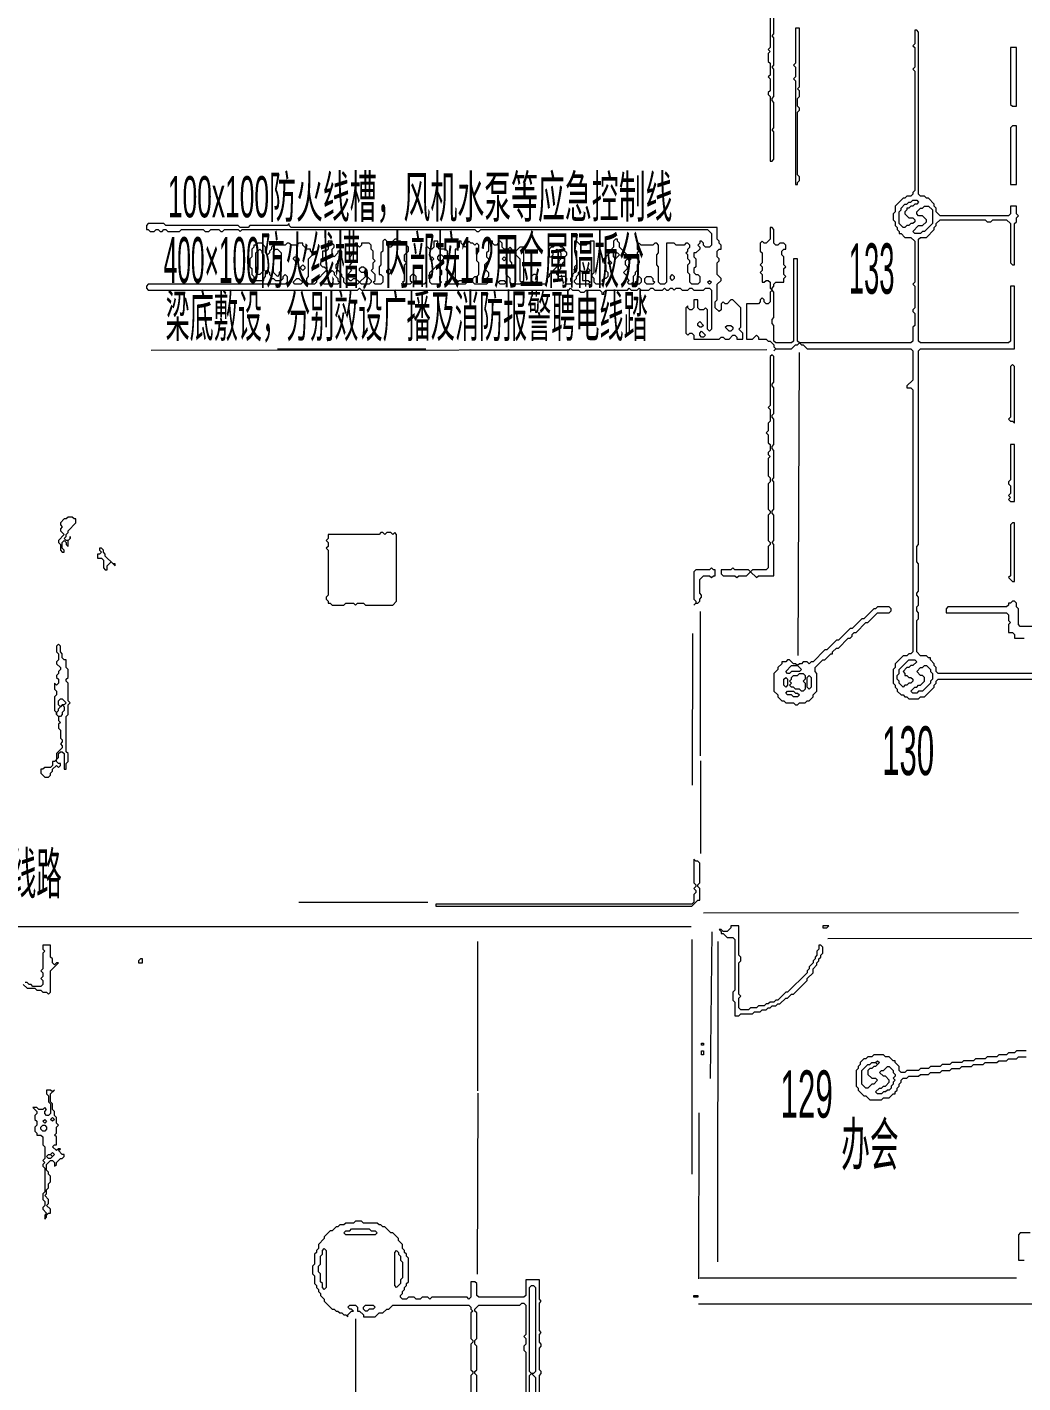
# Model space of a CAD drawing. Extents: x 20 to 3943, y 20 to 2783.
# Drawn here: x 2031 to 2540, y 959 to 1652 of the extents above; entities that cross this region are included whole.
import ezdxf

# ---------------------------------------------------------------- set-up
doc = ezdxf.new("R2010")
doc.units = 0
for name, color, linetype, lineweight in [('OCR_TEXT', 6, 'Continuous', 0), ('TEXT_FALLBACK_OUTLINE', 2, 'Continuous', 0), ('TRACE_CURVE', 6, 'Continuous', 0), ('TRACE_STRAIGHT', 5, 'Continuous', 0), ('TRACE_TEXT_SYMBOL', 6, 'Continuous', 0)]:
    doc.layers.add(name, color=color, linetype=linetype, lineweight=lineweight)
doc.styles.add('wqy-unicode', font='wqy-unicode.lff')

msp = doc.modelspace()

# ---------------------------------------------------------------- linework, layer by layer
at = {"layer": 'TEXT_FALLBACK_OUTLINE', "color": 2}
for points in [[(2488, 1545), (2491, 1545), (2495, 1549), (2495, 1550), (2496, 1551), (2496, 1552), (2498, 1554), (2521, 1554), (2522, 1553), (2524, 1553), (2525, 1554), (2532, 1554), (2534, 1552), (2534, 1532), (2535, 1531), (2536, 1531), (2536, 1552), (2537, 1553), (2537, 1555), (2538, 1556), (2537, 1557), (2537, 1561), (2534, 1561), (2534, 1557), (2533, 1556), (2498, 1556), (2496, 1558), (2496, 1560), (2495, 1561), (2495, 1562), (2492, 1565), (2491, 1565), (2490, 1566), (2488, 1566), (2487, 1567), (2487, 1650), (2486, 1651), (2485, 1651), (2485, 1644), (2484, 1643), (2485, 1642), (2485, 1632), (2484, 1631), (2485, 1630), (2485, 1569), (2484, 1568), (2484, 1567), (2483, 1566), (2481, 1566), (2480, 1565), (2479, 1565), (2475, 1561), (2475, 1558), (2474, 1557), (2474, 1554), (2475, 1553), (2475, 1551), (2476, 1550), (2476, 1549), (2477, 1548), (2477, 1547), (2478, 1547), (2480, 1545), (2483, 1545)], [(2483, 1545), (2485, 1543), (2485, 1522), (2484, 1521), (2485, 1520), (2485, 1509), (2484, 1508), (2484, 1507), (2485, 1506), (2485, 1500), (2484, 1499), (2484, 1492), (2483, 1491), (2426, 1491), (2425, 1492), (2425, 1534), (2423, 1534), (2423, 1492), (2422, 1491), (2414, 1491), (2413, 1492), (2413, 1500), (2412, 1501), (2412, 1503), (2413, 1504), (2413, 1517), (2412, 1518), (2412, 1519), (2413, 1520), (2413, 1521), (2414, 1522), (2418, 1522), (2418, 1524), (2419, 1525), (2418, 1526), (2418, 1529), (2419, 1530), (2418, 1531), (2418, 1535), (2417, 1536), (2417, 1538), (2418, 1539), (2419, 1539), (2419, 1541), (2418, 1542), (2416, 1542), (2415, 1541), (2414, 1541), (2413, 1542), (2413, 1549), (2412, 1550), (2411, 1550), (2411, 1544), (2409, 1542), (2408, 1542), (2407, 1543), (2406, 1542), (2406, 1538), (2407, 1537), (2407, 1532), (2406, 1531), (2407, 1530), (2407, 1528), (2406, 1527)], [(2708, 1322), (2497, 1322), (2496, 1323), (2496, 1325), (2495, 1326), (2495, 1327), (2493, 1329), (2493, 1330), (2492, 1330), (2491, 1331), (2488, 1331), (2486, 1333), (2486, 1349), (2487, 1350), (2487, 1353), (2486, 1354), (2486, 1356), (2487, 1357), (2487, 1361), (2486, 1362), (2486, 1363), (2487, 1364), (2487, 1378), (2486, 1379), (2486, 1387), (2487, 1388), (2487, 1487), (2488, 1488), (2536, 1488), (2536, 1520), (2534, 1520), (2534, 1492), (2533, 1491), (2488, 1491), (2487, 1492), (2487, 1544), (2488, 1545)], [(2406, 1527), (2407, 1526), (2407, 1522), (2408, 1522), (2409, 1523), (2410, 1523), (2411, 1522), (2411, 1519), (2412, 1518), (2411, 1517), (2411, 1512), (2410, 1511), (2409, 1511), (2408, 1512), (2408, 1513), (2407, 1514), (2406, 1513), (2406, 1512), (2405, 1511), (2399, 1511), (2399, 1493), (2402, 1493), (2404, 1495), (2405, 1494), (2405, 1493), (2409, 1493), (2410, 1492), (2411, 1492), (2413, 1490), (2413, 1489), (2414, 1488), (2413, 1487), (2414, 1488), (2422, 1488), (2424, 1490), (2425, 1490), (2426, 1491), (2427, 1490), (2428, 1490), (2430, 1488), (2483, 1488), (2484, 1487), (2484, 1472), (2481, 1469), (2481, 1468), (2483, 1468), (2484, 1467), (2484, 1333), (2483, 1332), (2482, 1332), (2481, 1331), (2479, 1331), (2475, 1327), (2475, 1325), (2474, 1324), (2474, 1317), (2475, 1316), (2475, 1315), (2476, 1314), (2476, 1313), (2478, 1311), (2479, 1311), (2480, 1310), (2481, 1310)], [(2481, 1310), (2482, 1309), (2487, 1309), (2488, 1310), (2490, 1310), (2495, 1315), (2495, 1316), (2496, 1317), (2496, 1318), (2497, 1319), (2651, 1319)]]:
    msp.add_lwpolyline(points, dxfattribs=at)
for points in [[(2483, 1563), (2484, 1564), (2486, 1564), (2487, 1563), (2486, 1562), (2485, 1562), (2484, 1561), (2483, 1561), (2482, 1560), (2481, 1560), (2481, 1559), (2480, 1558), (2480, 1557), (2482, 1555), (2484, 1555), (2485, 1554), (2485, 1553), (2484, 1552), (2483, 1552), (2482, 1551), (2481, 1551), (2480, 1550), (2479, 1550), (2477, 1552), (2477, 1558), (2478, 1559), (2478, 1560), (2480, 1562), (2481, 1562), (2482, 1563)], [(2489, 1560), (2490, 1561), (2492, 1561), (2494, 1559), (2494, 1552), (2490, 1548), (2489, 1548), (2488, 1547), (2485, 1547), (2484, 1548), (2487, 1551), (2489, 1551), (2491, 1553), (2491, 1554), (2489, 1556), (2487, 1556), (2486, 1557), (2486, 1558), (2488, 1560)], [(2482, 1329), (2485, 1329), (2486, 1328), (2484, 1326), (2483, 1326), (2482, 1325), (2481, 1325), (2479, 1323), (2480, 1322), (2480, 1321), (2481, 1321), (2482, 1320), (2483, 1320), (2484, 1319), (2484, 1318), (2483, 1317), (2482, 1317), (2481, 1316), (2480, 1316), (2479, 1315), (2477, 1317), (2477, 1318), (2476, 1319), (2476, 1321), (2477, 1322), (2477, 1324)], [(2489, 1325), (2490, 1326), (2491, 1326), (2493, 1324), (2493, 1323), (2494, 1322), (2494, 1319), (2493, 1318), (2493, 1317), (2489, 1313), (2487, 1313), (2486, 1312), (2484, 1312), (2483, 1313), (2485, 1315), (2486, 1315), (2487, 1316), (2488, 1316), (2490, 1318), (2490, 1320), (2489, 1321), (2488, 1321), (2486, 1323), (2488, 1325)]]:
    msp.add_lwpolyline(points, close=True, dxfattribs=at)
at = {"layer": 'TRACE_CURVE', "color": 6}
msp.add_lwpolyline([(2411, 1661), (2411, 1642), (2410, 1641), (2411, 1640), (2410, 1639), (2410, 1635), (2411, 1634), (2411, 1628), (2410, 1627), (2411, 1626), (2411, 1620), (2410, 1619), (2410, 1618), (2411, 1617), (2411, 1584), (2412, 1584), (2413, 1585), (2413, 1599), (2412, 1600), (2413, 1601), (2413, 1614), (2412, 1615), (2412, 1616), (2413, 1617), (2413, 1631), (2412, 1632), (2413, 1633), (2413, 1647), (2412, 1648), (2413, 1649), (2413, 1663)], dxfattribs=at)
at = {"layer": 'TRACE_STRAIGHT', "color": 5}
for p, q in [((2094.37, 1487.39), (2409.38, 1487.64)), ((2159, 1488), (2235, 1488)), ((2425.32, 1331.12), (2426.02, 1486.12)), ((2375.41, 1279.87), (2375.48, 1353.63)), ((2371.36, 1264.87), (2371.43, 1342.38)), ((2375.34, 1277.38), (2375.49, 1229.87)), ((2170, 1205), (2236, 1205)), ((2376.88, 1199.68), (2538.13, 1199.79)), ((1795.63, 1192.67), (2370.63, 1192.68)), ((2371, 1186), (2371, 1066)), ((2380.58, 1114.86), (2381.45, 1189.88)), ((2440.62, 1186.53), (2548.13, 1186.63)), ((2261.49, 1108.63), (2261.54, 1184.88)), ((2384.34, 1021.12), (2384.52, 1184.88)), ((2261.38, 1014.87), (2261.72, 1107.38)), ((2374.5, 1012.37), (2374.69, 1097.38)), ((2375, 1013), (2537, 1013)), ((2374.37, 999.65), (2663.13, 999.69)), ((2199, 992), (2199, 899))]:
    msp.add_line(p, q, dxfattribs=at)
at = {"layer": 'TRACE_TEXT_SYMBOL', "color": 6}
for points in [[(2424, 1652), (2424, 1634), (2423, 1633), (2424, 1632), (2424, 1627), (2423, 1626), (2424, 1625), (2424, 1572), (2425, 1572), (2425, 1573), (2426, 1574), (2426, 1576), (2425, 1577), (2425, 1609), (2426, 1610), (2426, 1611), (2425, 1612), (2425, 1616), (2426, 1617), (2426, 1620), (2425, 1621), (2426, 1622), (2426, 1652)], [(2534, 1642), (2534, 1613), (2535, 1612), (2537, 1612), (2537, 1642)], [(2535, 1602), (2534, 1601), (2534, 1572), (2537, 1572), (2537, 1602)], [(2150, 1539), (2151, 1538), (2151, 1537), (2152, 1536), (2152, 1528), (2150, 1526), (2149, 1526), (2148, 1527), (2148, 1537)], [(2157, 1538), (2158, 1539), (2159, 1539), (2161, 1537), (2161, 1528), (2160, 1527), (2160, 1526), (2159, 1525), (2157, 1527)], [(2167, 1534), (2168, 1535), (2169, 1535), (2170, 1534), (2170, 1533), (2169, 1532)], [(2237, 1534), (2238, 1535), (2239, 1534), (2238, 1533)], [(2241, 1535), (2242, 1536), (2243, 1536), (2244, 1535), (2244, 1534), (2243, 1533), (2242, 1533), (2241, 1534)], [(2274, 1534), (2275, 1535), (2276, 1534), (2275, 1533)], [(2328, 1532), (2329, 1533), (2330, 1532), (2329, 1531)], [(2331, 1537), (2332, 1538), (2334, 1536), (2332, 1534), (2331, 1535)], [(2171, 1530), (2172, 1531), (2173, 1530), (2173, 1529), (2172, 1528), (2171, 1529)], [(2187, 1528), (2188, 1527), (2188, 1526), (2190, 1524), (2190, 1523), (2191, 1522), (2190, 1521), (2183, 1521), (2182, 1522), (2185, 1525), (2185, 1526)], [(2201, 1529), (2202, 1530), (2203, 1530), (2204, 1529), (2204, 1528), (2203, 1527), (2202, 1527), (2201, 1528)], [(2215, 1528), (2216, 1529), (2217, 1528), (2217, 1527), (2216, 1526), (2215, 1527)], [(2240, 1530), (2241, 1530), (2243, 1528), (2243, 1526), (2242, 1525), (2242, 1523), (2243, 1522), (2242, 1521), (2238, 1521), (2237, 1522), (2237, 1527)], [(2313, 1527), (2314, 1528), (2315, 1527), (2315, 1523), (2318, 1523), (2319, 1522), (2318, 1521), (2312, 1521), (2311, 1522), (2311, 1523), (2312, 1524), (2312, 1525), (2313, 1526)], [(2317, 1528), (2318, 1529), (2319, 1528), (2318, 1527)], [(2360, 1525), (2361, 1526), (2362, 1525), (2362, 1524), (2361, 1523), (2360, 1524)], [(2169, 1524), (2170, 1524), (2172, 1522), (2171, 1521), (2168, 1521), (2167, 1522)], [(2204, 1525), (2205, 1525), (2207, 1523), (2207, 1522), (2206, 1521), (2202, 1521), (2201, 1522)], [(2251, 1522), (2252, 1523), (2255, 1523), (2256, 1522), (2255, 1521), (2252, 1521)], [(2272, 1522), (2273, 1523), (2275, 1523), (2276, 1522), (2275, 1521), (2273, 1521)], [(2343, 1524), (2344, 1525), (2345, 1524), (2345, 1522), (2344, 1521), (2343, 1521), (2342, 1522), (2343, 1523)], [(2347, 1524), (2348, 1525), (2350, 1525), (2351, 1524), (2351, 1523), (2352, 1522), (2351, 1521), (2348, 1521), (2347, 1522)], [(2379, 1522), (2380, 1523), (2381, 1522), (2380, 1521)], [(2374, 1501), (2375, 1502), (2377, 1500), (2376, 1499), (2375, 1499), (2374, 1500)], [(2388, 1499), (2389, 1500), (2391, 1500), (2392, 1499), (2392, 1498), (2391, 1497), (2390, 1497)], [(2375, 1496), (2376, 1497), (2378, 1495), (2377, 1494), (2376, 1494), (2375, 1495)], [(2535, 1480), (2534, 1479), (2534, 1453), (2533, 1452), (2534, 1451), (2535, 1451), (2536, 1450), (2536, 1479)], [(2534, 1439), (2534, 1421), (2533, 1420), (2533, 1419), (2534, 1418), (2534, 1414), (2533, 1413), (2534, 1412), (2533, 1411), (2534, 1410), (2536, 1410), (2536, 1439)], [(2052, 1402), (2051, 1401), (2050, 1401), (2048, 1399), (2048, 1398), (2049, 1397), (2048, 1396), (2048, 1395), (2050, 1393), (2047, 1390), (2047, 1389), (2048, 1388), (2048, 1385), (2049, 1384), (2050, 1384), (2050, 1385), (2049, 1386), (2049, 1389), (2050, 1390), (2051, 1389), (2051, 1388), (2052, 1387), (2052, 1390), (2053, 1391), (2053, 1392), (2053, 1391), (2052, 1390), (2051, 1390), (2050, 1391), (2051, 1392), (2051, 1393), (2052, 1394), (2052, 1395), (2056, 1399), (2056, 1401), (2055, 1401), (2054, 1402)], [(2212, 1394), (2211, 1393), (2185, 1393), (2185, 1391), (2184, 1390), (2185, 1389), (2185, 1387), (2184, 1386), (2185, 1385), (2185, 1362), (2184, 1361), (2184, 1360), (2185, 1359), (2185, 1358), (2186, 1358), (2187, 1357), (2193, 1357), (2194, 1358), (2198, 1358), (2199, 1357), (2200, 1358), (2203, 1358), (2204, 1357), (2218, 1357), (2220, 1359), (2220, 1393), (2219, 1394), (2218, 1393), (2217, 1394), (2215, 1394), (2214, 1393), (2213, 1394)], [(2535, 1399), (2534, 1398), (2534, 1372), (2533, 1371), (2535, 1369), (2536, 1369), (2536, 1399)], [(2068, 1386), (2068, 1385), (2069, 1384), (2068, 1383), (2067, 1383), (2067, 1381), (2069, 1381), (2070, 1380), (2070, 1376), (2071, 1375), (2072, 1375), (2072, 1377), (2074, 1379), (2076, 1377), (2076, 1378), (2075, 1378), (2071, 1382), (2071, 1383), (2070, 1384), (2070, 1385), (2069, 1386)], [(2381, 1376), (2380, 1375), (2373, 1375), (2372, 1374), (2372, 1360), (2373, 1359), (2373, 1358), (2372, 1357), (2373, 1358), (2374, 1358), (2375, 1359), (2375, 1360), (2376, 1361), (2376, 1362), (2375, 1363), (2375, 1370), (2377, 1372), (2380, 1372), (2381, 1371), (2382, 1372), (2383, 1372), (2383, 1375), (2382, 1375)], [(2422, 1326), (2425, 1326), (2427, 1324), (2426, 1323), (2422, 1323), (2421, 1322), (2420, 1322), (2419, 1323)], [(2418, 1319), (2419, 1320), (2420, 1319), (2420, 1316), (2419, 1315), (2418, 1316)], [(2425, 1321), (2426, 1322), (2428, 1322), (2429, 1321), (2429, 1319), (2428, 1318), (2429, 1317), (2429, 1314), (2428, 1313), (2427, 1313), (2426, 1314), (2424, 1314), (2423, 1315), (2422, 1315), (2421, 1316), (2422, 1317), (2421, 1318), (2422, 1319), (2422, 1320), (2423, 1321)], [(2430, 1320), (2431, 1321), (2432, 1320), (2432, 1315), (2431, 1314), (2430, 1315)], [(2419, 1312), (2420, 1313), (2423, 1313), (2424, 1312), (2425, 1312), (2426, 1311), (2425, 1310), (2423, 1310), (2422, 1311), (2420, 1311)], [(2049, 1306), (2050, 1305), (2050, 1303), (2049, 1302), (2049, 1301), (2048, 1300), (2047, 1300), (2046, 1301), (2046, 1302), (2047, 1303), (2047, 1304)], [(2047, 1308), (2048, 1309), (2049, 1309), (2051, 1307), (2050, 1306), (2049, 1306), (2048, 1305), (2047, 1306)], [(2372, 1227), (2372, 1215), (2373, 1214), (2373, 1213), (2372, 1212), (2373, 1211), (2373, 1210), (2372, 1209), (2372, 1205), (2371, 1204), (2240, 1204), (2240, 1203), (2371, 1203), (2374, 1206), (2375, 1206), (2375, 1212), (2374, 1213), (2374, 1214), (2375, 1215), (2375, 1225), (2374, 1226), (2373, 1226)], [(2438, 1193), (2438, 1192), (2440, 1192), (2441, 1193)], [(2089, 1176), (2088, 1175), (2088, 1174), (2090, 1174), (2090, 1176)], [(2376, 1133), (2377, 1133), (2377, 1132), (2376, 1132)], [(2376, 1129), (2377, 1129), (2377, 1127), (2376, 1127)], [(2465, 1123), (2466, 1124), (2467, 1123), (2466, 1122)], [(2462, 1122), (2463, 1123), (2465, 1123), (2466, 1122), (2465, 1121), (2464, 1121), (2463, 1120), (2462, 1120), (2461, 1119), (2461, 1117), (2463, 1115), (2465, 1115), (2466, 1114), (2464, 1112), (2463, 1112), (2461, 1110), (2460, 1110), (2458, 1112), (2458, 1119), (2461, 1122)], [(2471, 1121), (2472, 1121), (2474, 1119), (2474, 1118), (2475, 1117), (2475, 1116), (2474, 1115), (2475, 1114), (2474, 1113), (2474, 1112), (2473, 1111), (2473, 1110), (2472, 1109), (2471, 1109), (2470, 1108), (2469, 1108), (2468, 1107), (2466, 1107), (2465, 1108), (2467, 1110), (2468, 1110), (2469, 1111), (2470, 1111), (2472, 1113), (2472, 1114), (2470, 1116), (2469, 1116), (2467, 1118), (2468, 1119), (2469, 1119)], [(2038, 1090), (2039, 1091), (2040, 1091), (2041, 1090), (2041, 1089), (2040, 1088), (2039, 1088), (2038, 1089)], [(2039, 1093), (2040, 1094), (2041, 1093), (2040, 1092)], [(2043, 1094), (2044, 1095), (2045, 1094), (2044, 1093)], [(2041, 1075), (2042, 1076), (2043, 1076), (2044, 1075), (2043, 1074), (2042, 1074)], [(2043, 1076), (2044, 1077), (2045, 1076), (2044, 1075)], [(2196, 1037), (2197, 1038), (2206, 1038), (2207, 1037), (2209, 1037), (2210, 1036), (2209, 1035), (2194, 1035), (2193, 1036), (2194, 1037)], [(2182, 1027), (2183, 1028), (2184, 1027), (2184, 1008), (2183, 1007), (2182, 1008), (2182, 1010), (2181, 1011), (2181, 1015), (2180, 1016), (2180, 1019), (2181, 1020), (2181, 1024), (2182, 1025)], [(2219, 1026), (2220, 1027), (2221, 1026), (2221, 1025), (2222, 1024), (2222, 1022), (2223, 1021), (2223, 1013), (2222, 1012), (2222, 1010), (2220, 1008), (2219, 1009)], [(2288, 1008), (2289, 1009), (2290, 1009), (2291, 1008), (2291, 965), (2290, 964), (2289, 964), (2288, 965)], [(2203, 998), (2204, 999), (2208, 999), (2209, 998), (2208, 997), (2206, 997), (2205, 996), (2204, 996), (2203, 997)], [(2372, 1004), (2374, 1004), (2374, 1003), (2372, 1003)]]:
    msp.add_lwpolyline(points, close=True, dxfattribs=at)
for points in [[(2093, 1552), (2092, 1551), (2092, 1549), (2093, 1549), (2094, 1548), (2096, 1548), (2097, 1549), (2098, 1549), (2099, 1548), (2100, 1548), (2101, 1549), (2102, 1549), (2103, 1548), (2109, 1548), (2110, 1549), (2121, 1549), (2122, 1548), (2124, 1548), (2125, 1549), (2129, 1549), (2130, 1548), (2131, 1548), (2132, 1549), (2139, 1549), (2140, 1548), (2141, 1549), (2260, 1549), (2261, 1548), (2262, 1548), (2263, 1549), (2379, 1549), (2381, 1547), (2381, 1541), (2380, 1540), (2378, 1540), (2377, 1541), (2377, 1542), (2376, 1543), (2375, 1543), (2375, 1542), (2374, 1541), (2375, 1540), (2375, 1539), (2373, 1537), (2372, 1537), (2372, 1535), (2373, 1534), (2373, 1530), (2372, 1529), (2372, 1527), (2373, 1526), (2374, 1526), (2375, 1525), (2375, 1522), (2374, 1521), (2371, 1521), (2370, 1522), (2370, 1526), (2369, 1527), (2369, 1531), (2370, 1532), (2370, 1533), (2369, 1534), (2369, 1536)], [(2389, 1511), (2388, 1511), (2387, 1512), (2386, 1511), (2386, 1508), (2385, 1507), (2383, 1509), (2383, 1512), (2384, 1513), (2384, 1521), (2386, 1523), (2386, 1524), (2384, 1526), (2384, 1532), (2385, 1533), (2385, 1534), (2384, 1535), (2384, 1538), (2385, 1539), (2386, 1539), (2386, 1541), (2385, 1542), (2385, 1543), (2384, 1544), (2384, 1550), (2166, 1550), (2165, 1551), (2165, 1552), (2164, 1551), (2145, 1551), (2144, 1550), (2140, 1550), (2139, 1551), (2102, 1551), (2101, 1552), (2093, 1552)], [(2157, 1541), (2156, 1540), (2156, 1539), (2155, 1538), (2155, 1537), (2154, 1536), (2153, 1537), (2153, 1540), (2151, 1542), (2149, 1542), (2148, 1541), (2147, 1541), (2147, 1540), (2146, 1539), (2146, 1535), (2145, 1534), (2145, 1530), (2146, 1529), (2146, 1526), (2147, 1525), (2147, 1524), (2148, 1523), (2152, 1523), (2152, 1524), (2153, 1525), (2153, 1527), (2154, 1528), (2155, 1527), (2155, 1526), (2156, 1525), (2156, 1524), (2157, 1524), (2158, 1523), (2161, 1523), (2162, 1524), (2162, 1525), (2163, 1526), (2164, 1525), (2164, 1522), (2163, 1521), (2093, 1521), (2092, 1520), (2092, 1519), (2093, 1518), (2200, 1518), (2201, 1519), (2202, 1518), (2308, 1518), (2309, 1519), (2310, 1518), (2313, 1518), (2314, 1517), (2316, 1517), (2317, 1518), (2324, 1518), (2325, 1517), (2325, 1516), (2326, 1516), (2326, 1517), (2327, 1518), (2338, 1518), (2339, 1519), (2340, 1518), (2343, 1518)], [(2196, 1531), (2196, 1529), (2197, 1528), (2195, 1526), (2195, 1524), (2196, 1523), (2197, 1523), (2198, 1524), (2199, 1524), (2201, 1522), (2200, 1521), (2194, 1521), (2193, 1522), (2193, 1524), (2192, 1525), (2192, 1526), (2189, 1529), (2189, 1531), (2190, 1532), (2190, 1533), (2192, 1535), (2192, 1538), (2190, 1538), (2190, 1537), (2188, 1535), (2187, 1536), (2187, 1539), (2188, 1540), (2188, 1541), (2187, 1542), (2187, 1543), (2185, 1543), (2185, 1539), (2184, 1538), (2182, 1538), (2182, 1533), (2181, 1532), (2181, 1531), (2182, 1530), (2183, 1530), (2184, 1529), (2184, 1528), (2179, 1523), (2179, 1522), (2178, 1521), (2175, 1521), (2174, 1522), (2174, 1524), (2175, 1525), (2175, 1534), (2177, 1536), (2177, 1537), (2176, 1538), (2176, 1539), (2174, 1539), (2172, 1541), (2172, 1542), (2170, 1542), (2169, 1541), (2166, 1541), (2165, 1542), (2164, 1542), (2163, 1541), (2157, 1541)], [(2228, 1526), (2227, 1525), (2227, 1523), (2228, 1522), (2227, 1521), (2224, 1521), (2223, 1522), (2224, 1523), (2224, 1531), (2225, 1532), (2224, 1533), (2224, 1536), (2226, 1538), (2226, 1540), (2225, 1541), (2224, 1541), (2222, 1543), (2221, 1543), (2220, 1544), (2219, 1544), (2218, 1543), (2218, 1541), (2217, 1540), (2216, 1540), (2215, 1541), (2215, 1543), (2214, 1544), (2213, 1543), (2213, 1538), (2212, 1537), (2212, 1531), (2211, 1530), (2211, 1526), (2212, 1526), (2213, 1525), (2213, 1522), (2212, 1521), (2209, 1521), (2208, 1522), (2209, 1523), (2209, 1526), (2207, 1528), (2208, 1529), (2208, 1532), (2209, 1533), (2208, 1534), (2208, 1538), (2207, 1539), (2207, 1541), (2206, 1542), (2202, 1542), (2202, 1541), (2201, 1540), (2200, 1541), (2200, 1542), (2199, 1542), (2198, 1541), (2198, 1538), (2197, 1537), (2197, 1536), (2196, 1535), (2196, 1533), (2197, 1532), (2196, 1531)], [(2265, 1531), (2265, 1528), (2266, 1528), (2267, 1527), (2267, 1525), (2266, 1524), (2266, 1523), (2267, 1522), (2266, 1521), (2260, 1521), (2259, 1522), (2259, 1524), (2260, 1525), (2261, 1525), (2262, 1526), (2262, 1532), (2261, 1533), (2261, 1537), (2262, 1538), (2262, 1541), (2261, 1542), (2260, 1541), (2259, 1542), (2258, 1542), (2257, 1543), (2256, 1542), (2256, 1541), (2255, 1540), (2253, 1542), (2253, 1543), (2252, 1543), (2252, 1540), (2251, 1539), (2250, 1539), (2250, 1536), (2251, 1535), (2250, 1534), (2250, 1524), (2251, 1523), (2251, 1522), (2250, 1521), (2246, 1521), (2245, 1522), (2246, 1523), (2246, 1538), (2245, 1539), (2242, 1539), (2241, 1540), (2242, 1541), (2241, 1542), (2241, 1543), (2239, 1543), (2239, 1540), (2238, 1539), (2237, 1539), (2236, 1540), (2235, 1540), (2235, 1522), (2234, 1521), (2231, 1521), (2230, 1522), (2230, 1525), (2229, 1526), (2228, 1526)], [(2304, 1537), (2304, 1534), (2303, 1533), (2303, 1532), (2302, 1531), (2302, 1530), (2298, 1526), (2298, 1525), (2297, 1524), (2297, 1522), (2296, 1521), (2292, 1521), (2291, 1522), (2292, 1523), (2292, 1525), (2291, 1526), (2290, 1526), (2289, 1525), (2289, 1523), (2290, 1522), (2289, 1521), (2285, 1521), (2284, 1522), (2285, 1523), (2285, 1540), (2283, 1540), (2281, 1538), (2281, 1536), (2283, 1534), (2283, 1523), (2284, 1522), (2283, 1521), (2279, 1521), (2278, 1522), (2278, 1524), (2276, 1526), (2276, 1529), (2277, 1530), (2278, 1530), (2279, 1531), (2279, 1532), (2278, 1533), (2278, 1537), (2279, 1538), (2279, 1539), (2278, 1540), (2277, 1539), (2275, 1539), (2274, 1540), (2274, 1542), (2273, 1543), (2272, 1543), (2272, 1542), (2271, 1541), (2270, 1541), (2269, 1542), (2269, 1543), (2267, 1543), (2267, 1538), (2266, 1537), (2266, 1535), (2267, 1534), (2267, 1533), (2265, 1531)], [(2326, 1532), (2327, 1531), (2327, 1528), (2328, 1527), (2328, 1525), (2327, 1524), (2326, 1524), (2325, 1523), (2326, 1522), (2325, 1521), (2322, 1521), (2321, 1522), (2321, 1524), (2320, 1525), (2320, 1526), (2321, 1527), (2321, 1543), (2319, 1543), (2317, 1541), (2314, 1541), (2312, 1543), (2311, 1543), (2311, 1539), (2312, 1538), (2312, 1531), (2311, 1530), (2311, 1527), (2310, 1526), (2310, 1525), (2309, 1524), (2309, 1523), (2310, 1522), (2309, 1521), (2307, 1521), (2306, 1522), (2307, 1523), (2307, 1524), (2306, 1525), (2303, 1525), (2302, 1526), (2302, 1527), (2304, 1529), (2304, 1530), (2305, 1531), (2305, 1532), (2306, 1533), (2306, 1535), (2307, 1536), (2307, 1537), (2306, 1538), (2306, 1539), (2305, 1540), (2304, 1540), (2303, 1541), (2301, 1541), (2300, 1540), (2299, 1540), (2298, 1539), (2298, 1535), (2299, 1535), (2300, 1536), (2300, 1537), (2302, 1539), (2304, 1537)], [(2369, 1536), (2368, 1537), (2369, 1538), (2369, 1539), (2370, 1540), (2370, 1541), (2369, 1542), (2368, 1542), (2367, 1541), (2363, 1541), (2362, 1542), (2358, 1542), (2358, 1522), (2357, 1521), (2355, 1521), (2354, 1522), (2354, 1530), (2353, 1531), (2353, 1536), (2354, 1537), (2354, 1541), (2353, 1542), (2352, 1542), (2351, 1541), (2345, 1541), (2344, 1542), (2343, 1541), (2343, 1539), (2344, 1538), (2343, 1537), (2343, 1534), (2344, 1533), (2344, 1532), (2343, 1531), (2343, 1528), (2342, 1527), (2342, 1526), (2341, 1525), (2341, 1522), (2340, 1521), (2339, 1521), (2338, 1522), (2339, 1523), (2338, 1524), (2338, 1525), (2336, 1527), (2338, 1529), (2338, 1530), (2337, 1531), (2337, 1533), (2338, 1534), (2339, 1533), (2340, 1534), (2334, 1540), (2334, 1542), (2333, 1543), (2333, 1544), (2332, 1544), (2331, 1543), (2331, 1540), (2329, 1538), (2329, 1537), (2326, 1534), (2326, 1532)], [(2343, 1518), (2344, 1519), (2345, 1518), (2349, 1518), (2350, 1519), (2351, 1519), (2352, 1518), (2356, 1518), (2357, 1519), (2358, 1518), (2359, 1518), (2360, 1519), (2361, 1519), (2362, 1518), (2363, 1519), (2365, 1519), (2366, 1518), (2369, 1518), (2370, 1519), (2371, 1519), (2372, 1518), (2377, 1518), (2378, 1519), (2380, 1519), (2381, 1518), (2381, 1498), (2380, 1497), (2379, 1498), (2379, 1508), (2378, 1509), (2377, 1508), (2375, 1508), (2374, 1509), (2374, 1513), (2372, 1513), (2372, 1509), (2371, 1508), (2370, 1508), (2369, 1509), (2369, 1510), (2368, 1509), (2368, 1496), (2369, 1495), (2370, 1496), (2371, 1496), (2372, 1495), (2372, 1493), (2385, 1493), (2386, 1494), (2387, 1494), (2388, 1493), (2390, 1493), (2392, 1495), (2393, 1495), (2394, 1494), (2394, 1493), (2397, 1493), (2397, 1496), (2395, 1498), (2396, 1499), (2396, 1509), (2392, 1513), (2391, 1513), (2389, 1511)], [(2412, 1485), (2411, 1484), (2411, 1459), (2410, 1458), (2411, 1457), (2411, 1451), (2410, 1450), (2410, 1446), (2409, 1445), (2410, 1444), (2410, 1440), (2411, 1439), (2411, 1436), (2410, 1435), (2410, 1434), (2411, 1433), (2410, 1432), (2410, 1423), (2411, 1422), (2411, 1420), (2410, 1419), (2410, 1406), (2411, 1405), (2411, 1404), (2410, 1403), (2410, 1390), (2411, 1389), (2411, 1388), (2410, 1387), (2410, 1376), (2409, 1375), (2402, 1375), (2401, 1374), (2400, 1375), (2393, 1375), (2392, 1376), (2391, 1375), (2386, 1375), (2386, 1373), (2387, 1372), (2393, 1372), (2394, 1371), (2395, 1372), (2399, 1372), (2401, 1374), (2404, 1371), (2405, 1372), (2413, 1372), (2413, 1388), (2412, 1389), (2413, 1390), (2413, 1403), (2412, 1404), (2412, 1405), (2413, 1406), (2413, 1420), (2412, 1421), (2413, 1422), (2413, 1436), (2412, 1437), (2412, 1438), (2413, 1439), (2413, 1452), (2412, 1453)], [(2412, 1453), (2412, 1454), (2413, 1455), (2413, 1468), (2412, 1469), (2412, 1470), (2413, 1471), (2413, 1484), (2412, 1485)], [(2554, 1346), (2539, 1346), (2538, 1347), (2538, 1355), (2537, 1356), (2537, 1358), (2536, 1359), (2535, 1359), (2534, 1358), (2533, 1358), (2533, 1357), (2532, 1356), (2502, 1356), (2501, 1355), (2501, 1353), (2532, 1353), (2533, 1352), (2533, 1349), (2534, 1348), (2533, 1347), (2533, 1343), (2535, 1343), (2536, 1342), (2536, 1340), (2541, 1340)], [(2466, 1356), (2465, 1355), (2464, 1355), (2459, 1350), (2458, 1350), (2453, 1345), (2452, 1345), (2446, 1339), (2445, 1339), (2440, 1334), (2439, 1334), (2433, 1328), (2432, 1328), (2431, 1327), (2430, 1328), (2428, 1328), (2427, 1327), (2426, 1327), (2425, 1326), (2424, 1327), (2423, 1327), (2421, 1329), (2420, 1329), (2419, 1328), (2417, 1328), (2417, 1327), (2415, 1325), (2415, 1324), (2413, 1322), (2413, 1313), (2415, 1311), (2415, 1310), (2417, 1308), (2418, 1308), (2419, 1307), (2423, 1307), (2424, 1306), (2425, 1306), (2426, 1307), (2429, 1307), (2430, 1308), (2431, 1308), (2433, 1310), (2433, 1311), (2435, 1313), (2435, 1322), (2434, 1323), (2434, 1325), (2438, 1329), (2439, 1329), (2442, 1332), (2443, 1332), (2443, 1333), (2445, 1335), (2446, 1335), (2451, 1340), (2452, 1340), (2453, 1341), (2453, 1342), (2454, 1343), (2455, 1343), (2460, 1348), (2461, 1348), (2466, 1353)], [(2466, 1353), (2472, 1353), (2473, 1354), (2473, 1355), (2472, 1356), (2466, 1356)], [(2047, 1337), (2046, 1336), (2046, 1333), (2047, 1332), (2047, 1329), (2046, 1328), (2046, 1327), (2048, 1325), (2048, 1324), (2047, 1323), (2047, 1322), (2046, 1321), (2046, 1320), (2047, 1319), (2047, 1317), (2046, 1316), (2045, 1317), (2045, 1314), (2046, 1313), (2046, 1311), (2045, 1310), (2045, 1303), (2046, 1302), (2046, 1301), (2047, 1300), (2047, 1298), (2048, 1297), (2047, 1296), (2047, 1294), (2048, 1293), (2048, 1289), (2049, 1288), (2049, 1287), (2048, 1286), (2049, 1285), (2049, 1284), (2046, 1281), (2046, 1278), (2045, 1277), (2044, 1277), (2044, 1275), (2043, 1274), (2040, 1274), (2039, 1273), (2038, 1273), (2038, 1271), (2040, 1269), (2042, 1269), (2043, 1270), (2043, 1271), (2044, 1272), (2044, 1273), (2046, 1275), (2047, 1274), (2048, 1275), (2048, 1276), (2047, 1276), (2046, 1277), (2046, 1278), (2047, 1279), (2047, 1281), (2048, 1282), (2049, 1282), (2050, 1281)], [(2050, 1281), (2050, 1273), (2051, 1273), (2051, 1276), (2052, 1277), (2052, 1281), (2051, 1282), (2051, 1300), (2052, 1301), (2052, 1306), (2053, 1307), (2052, 1308), (2052, 1317), (2051, 1318), (2051, 1319), (2052, 1320), (2052, 1324), (2051, 1325), (2051, 1329), (2050, 1329), (2049, 1330), (2049, 1332), (2048, 1333), (2048, 1336), (2047, 1337)], [(2391, 1193), (2391, 1192), (2389, 1190), (2387, 1190), (2386, 1191), (2385, 1191), (2386, 1190), (2386, 1189), (2387, 1189), (2389, 1187), (2392, 1187), (2393, 1186), (2393, 1160), (2392, 1159), (2392, 1155), (2393, 1154), (2393, 1147), (2395, 1147), (2396, 1148), (2402, 1148), (2403, 1149), (2406, 1149), (2407, 1150), (2409, 1150), (2410, 1151), (2411, 1151), (2412, 1152), (2414, 1152), (2415, 1153), (2416, 1153), (2419, 1156), (2420, 1156), (2422, 1158), (2423, 1158), (2430, 1165), (2430, 1166), (2433, 1169), (2433, 1171), (2435, 1173), (2435, 1174), (2436, 1175), (2436, 1176), (2437, 1177), (2437, 1178), (2438, 1179), (2438, 1182), (2437, 1183), (2436, 1183), (2436, 1181), (2435, 1180), (2435, 1178), (2434, 1177), (2434, 1176), (2433, 1175), (2433, 1174), (2431, 1172), (2431, 1171), (2430, 1170), (2430, 1169), (2420, 1159), (2419, 1159), (2415, 1155), (2414, 1155), (2413, 1154)], [(2413, 1154), (2411, 1154), (2410, 1153), (2409, 1153), (2408, 1152), (2405, 1152), (2404, 1151), (2401, 1151), (2400, 1150), (2396, 1150), (2395, 1151), (2395, 1156), (2396, 1157), (2395, 1158), (2395, 1174), (2396, 1175), (2396, 1177), (2395, 1178), (2395, 1193), (2391, 1193)], [(2029, 1163), (2031, 1161), (2035, 1161), (2036, 1160), (2038, 1160), (2039, 1159), (2041, 1159), (2042, 1158), (2043, 1159), (2043, 1170), (2047, 1174), (2046, 1174), (2045, 1173), (2044, 1174), (2044, 1176), (2043, 1177), (2043, 1183), (2039, 1183), (2039, 1181), (2040, 1180), (2039, 1179), (2039, 1171), (2038, 1170), (2039, 1169), (2039, 1167), (2038, 1166), (2039, 1165), (2039, 1163), (2038, 1162), (2034, 1162), (2033, 1163), (2032, 1163), (2031, 1164), (2030, 1164)], [(2542, 1129), (2537, 1129), (2536, 1128), (2533, 1128), (2532, 1127), (2528, 1127), (2527, 1126), (2522, 1126), (2521, 1125), (2516, 1125), (2515, 1124), (2510, 1124), (2509, 1123), (2504, 1123), (2503, 1122), (2499, 1122), (2498, 1121), (2493, 1121), (2492, 1120), (2488, 1120), (2487, 1119), (2481, 1119), (2480, 1118), (2478, 1118), (2477, 1119), (2477, 1121), (2475, 1123), (2475, 1124), (2474, 1124), (2472, 1126), (2470, 1126), (2469, 1127), (2464, 1127), (2463, 1126), (2461, 1126), (2460, 1125), (2459, 1125), (2457, 1123), (2457, 1122), (2456, 1121), (2456, 1120), (2455, 1119), (2455, 1111), (2456, 1110), (2456, 1109), (2459, 1106), (2460, 1106), (2462, 1104), (2468, 1104), (2469, 1105), (2472, 1105), (2474, 1107), (2475, 1107), (2475, 1108), (2476, 1109), (2476, 1110), (2477, 1111), (2477, 1112), (2478, 1113), (2478, 1114), (2479, 1115), (2481, 1115), (2482, 1116)], [(2482, 1116), (2487, 1116), (2488, 1117), (2492, 1117), (2493, 1118), (2498, 1118), (2499, 1119), (2503, 1119), (2504, 1120), (2508, 1120), (2509, 1121), (2514, 1121), (2515, 1122), (2520, 1122), (2521, 1123), (2527, 1123), (2528, 1124), (2532, 1124), (2533, 1125), (2537, 1125), (2538, 1126), (2542, 1126)], [(2041, 1109), (2041, 1107), (2042, 1106), (2042, 1103), (2043, 1102), (2043, 1097), (2042, 1096), (2041, 1096), (2040, 1097), (2040, 1098), (2041, 1099), (2040, 1100), (2039, 1099), (2037, 1099), (2036, 1100), (2034, 1100), (2036, 1098), (2036, 1097), (2035, 1096), (2035, 1094), (2036, 1093), (2036, 1091), (2035, 1090), (2035, 1088), (2036, 1087), (2036, 1086), (2038, 1086), (2039, 1085), (2039, 1081), (2040, 1080), (2040, 1074), (2039, 1073), (2040, 1072), (2039, 1071), (2039, 1070), (2040, 1069), (2040, 1057), (2039, 1056), (2039, 1053), (2040, 1052), (2040, 1050), (2039, 1049), (2039, 1048), (2041, 1046), (2040, 1045), (2040, 1043), (2041, 1044), (2041, 1045), (2042, 1046), (2043, 1046), (2043, 1048), (2041, 1050), (2042, 1051), (2042, 1053), (2040, 1055), (2041, 1056), (2041, 1058), (2042, 1059), (2042, 1061), (2043, 1062), (2043, 1065), (2042, 1066), (2042, 1067), (2041, 1068)], [(2041, 1068), (2041, 1071), (2043, 1073), (2044, 1073), (2045, 1072), (2045, 1070), (2046, 1071), (2046, 1072), (2048, 1074), (2049, 1074), (2050, 1075), (2050, 1076), (2049, 1076), (2047, 1078), (2048, 1079), (2047, 1079), (2046, 1078), (2044, 1080), (2045, 1081), (2046, 1081), (2046, 1085), (2045, 1086), (2046, 1087), (2046, 1090), (2047, 1091), (2046, 1092), (2046, 1095), (2045, 1096), (2045, 1098), (2044, 1099), (2044, 1102), (2043, 1103), (2043, 1107), (2045, 1109), (2044, 1108), (2043, 1109), (2041, 1109)], [(2199, 1042), (2198, 1041), (2194, 1041), (2193, 1040), (2191, 1040), (2190, 1039), (2189, 1039), (2187, 1037), (2186, 1037), (2183, 1034), (2183, 1033), (2180, 1030), (2180, 1028), (2179, 1027), (2179, 1026), (2178, 1025), (2178, 1020), (2177, 1019), (2177, 1015), (2178, 1014), (2178, 1010), (2179, 1009), (2179, 1008), (2180, 1007), (2180, 1006), (2181, 1005), (2181, 1004), (2183, 1002), (2183, 1001), (2187, 997), (2188, 997), (2189, 996), (2190, 996), (2191, 995), (2192, 995), (2193, 994), (2194, 994), (2195, 993), (2195, 994), (2197, 996), (2198, 996), (2197, 997), (2196, 997), (2195, 998), (2196, 999), (2199, 999), (2200, 998), (2200, 996), (2201, 996), (2203, 994), (2203, 993), (2209, 993), (2211, 995), (2213, 995), (2215, 997), (2216, 997), (2218, 999), (2257, 999), (2258, 998), (2258, 997), (2259, 996), (2258, 995), (2258, 982), (2259, 981)], [(2285, 1003), (2262, 1003), (2261, 1004), (2261, 1010), (2260, 1011), (2258, 1011), (2258, 1003), (2257, 1002), (2256, 1003), (2238, 1003), (2237, 1002), (2236, 1003), (2233, 1003), (2232, 1002), (2230, 1002), (2229, 1003), (2226, 1003), (2225, 1002), (2223, 1002), (2222, 1003), (2222, 1004), (2223, 1005), (2223, 1006), (2224, 1007), (2224, 1008), (2225, 1009), (2225, 1010), (2226, 1011), (2226, 1023), (2225, 1024), (2225, 1025), (2224, 1026), (2224, 1027), (2223, 1028), (2223, 1030), (2221, 1032), (2221, 1033), (2218, 1036), (2217, 1036), (2214, 1039), (2213, 1039), (2212, 1040), (2211, 1040), (2210, 1041), (2203, 1041), (2202, 1042), (2199, 1042)], [(2539, 1036), (2538, 1035), (2538, 1022), (2541, 1022)], [(2544, 1036), (2539, 1036)], [(2293, 936), (2293, 963), (2294, 964), (2294, 965), (2293, 966), (2293, 977), (2294, 978), (2294, 979), (2293, 980), (2293, 984), (2294, 985), (2293, 986), (2293, 1000), (2294, 1001), (2293, 1002), (2293, 1012), (2286, 1012), (2286, 1004), (2285, 1003)], [(2261, 950), (2261, 963), (2260, 964), (2260, 965), (2261, 966), (2261, 978), (2260, 979), (2260, 981), (2261, 982), (2261, 995), (2260, 996), (2260, 997), (2262, 999), (2283, 999), (2284, 1000), (2285, 1000), (2286, 999), (2286, 984), (2285, 983), (2286, 982), (2286, 979), (2285, 978), (2285, 976), (2286, 975), (2286, 926)], [(2259, 981), (2259, 980), (2258, 979), (2258, 966), (2259, 965), (2259, 964), (2258, 963), (2258, 950)], [(2288, 933), (2288, 963), (2289, 964), (2291, 962), (2291, 936)]]:
    msp.add_lwpolyline(points, dxfattribs=at)

# ---------------------------------------------------------------- texts
at = {"layer": 'OCR_TEXT', "color": 6, "style": 'wqy-unicode'}
for s, height, width, p in [('100x100防火线槽，风机水泵等应急控制线', 21.06, 0.478851, (2103, 1555.23)), ('400×100防火线槽，内部按1:2用金属隔板分', 23.4, 0.400846, (2100.83, 1521.7)), ('133', 25.74, 0.406715, (2451.28, 1516.17)), ('梁底敷设，分别效设广播及消防报警聘电线踏', 21.06, 0.429214, (2101.82, 1494.23)), ('130', 24.96, 0.477924, (2468.32, 1270.02)), ('NH-BV-4x2.5-GC25.FC消火栓启泵线路', 21.06, 0.454209, (1823.78, 1209.23)), ('129', 24.18, 0.496489, (2416.32, 1094.86)), ('办会', 21.84, 0.494045, (2447.35, 1070.39))]:
    msp.add_text(s, height=height, dxfattribs=dict(at, width=width)).set_placement(p)

doc.saveas('drawing.dxf')
